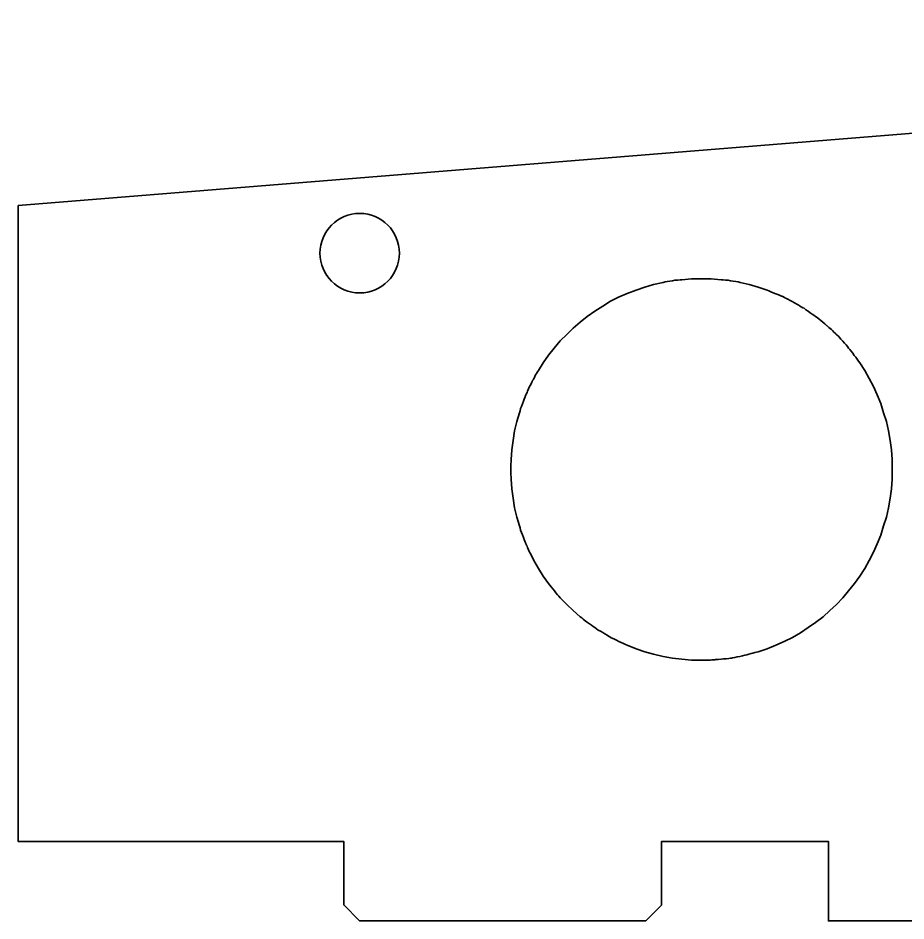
# Model space of a CAD drawing. Header units: millimetres. Extents: x 198 to 2216, y -826 to 151.
# Drawn here: x 238.7 to 294.5, y -237.2 to -180.4 of the extents above; entities that cross this region are included whole.
import ezdxf

# ---------------------------------------------------------------- set-up
doc = ezdxf.new("R2010")
doc.units = ezdxf.units.MM
doc.header["$MEASUREMENT"] = 0
doc.layers.add('Layer 1', color=7, linetype='Continuous')

msp = doc.modelspace()

# ---------------------------------------------------------------- linework, layer by layer
at = {"layer": 'Layer 1', "color": 250, "lineweight": 35}
for points, knots in [([(238.6617, -192.1633), (238.6617, -192.1633), (384.5781, -180.3766), (384.5781, -180.3766), (384.5781, -180.3766), (384.6807, -232.1651), (384.6807, -232.1651), (384.6807, -232.1651), (364.1931, -232.1651), (364.1931, -232.1651), (364.1931, -232.1651), (364.1931, -236.152), (364.1931, -236.152), (364.1931, -236.152), (363.1899, -237.1553), (363.1899, -237.1553), (363.1899, -237.1553), (345.1878, -237.1553), (345.1878, -237.1553), (345.1878, -237.1553), (344.1943, -236.1618), (344.1943, -236.1618), (344.1943, -236.1618), (344.1943, -232.1675), (344.1943, -232.1675), (344.1943, -232.1675), (333.7001, -232.1675), (333.7001, -232.1675), (333.7001, -232.1675), (333.7001, -237.1722), (333.7001, -237.1722), (333.7001, -237.1722), (289.6611, -237.1722), (289.6611, -237.1722), (289.6611, -237.1722), (289.6611, -232.1724), (289.6611, -232.1724), (289.6611, -232.1724), (279.1563, -232.1724), (279.1563, -232.1724), (279.1563, -232.1724), (279.1563, -236.173), (279.1563, -236.173), (279.1563, -236.173), (278.1599, -237.1695), (278.1599, -237.1695), (278.1599, -237.1695), (260.1567, -237.1695), (260.1567, -237.1695), (260.1567, -237.1695), (259.156, -236.1688), (259.156, -236.1688), (259.156, -236.1688), (259.156, -232.1717), (259.156, -232.1717), (259.156, -232.1717), (238.6617, -232.1717), (238.6617, -232.1717), (238.6617, -232.1717), (238.6617, -192.1633), (238.6617, -192.1633)], [0, 0, 0, 0, 0.05, 0.05, 0.05, 0.1, 0.1, 0.1, 0.15, 0.15, 0.15, 0.2, 0.2, 0.2, 0.25, 0.25, 0.25, 0.3, 0.3, 0.3, 0.35, 0.35, 0.35, 0.4, 0.4, 0.4, 0.45, 0.45, 0.45, 0.5, 0.5, 0.5, 0.55, 0.55, 0.55, 0.6, 0.6, 0.6, 0.65, 0.65, 0.65, 0.7, 0.7, 0.7, 0.75, 0.75, 0.75, 0.8, 0.8, 0.8, 0.85, 0.85, 0.85, 0.9, 0.9, 0.9, 0.95, 0.95, 0.95, 1, 1, 1, 1]), ([(260.1617, -192.6678), (261.5424, -192.6678), (262.6617, -193.7871), (262.6617, -195.1678), (262.6617, -196.5485), (261.5424, -197.6678), (260.1617, -197.6678), (258.781, -197.6678), (257.6617, -196.5485), (257.6617, -195.1678), (257.6617, -193.7871), (258.781, -192.6678), (260.1617, -192.6678)], [0, 0, 0, 0, 0.25, 0.25, 0.25, 0.5, 0.5, 0.5, 0.75, 0.75, 0.75, 1, 1, 1, 1]), ([(281.6785, -196.7744), (281.6785, -196.7744), (281.038, -196.7744), (281.038, -196.7744), (281.038, -196.7744), (280.4375, -196.8345), (280.4375, -196.8345), (280.4375, -196.8345), (280.3175, -196.8345), (280.3175, -196.8345), (280.3175, -196.8345), (280.1773, -196.8545), (280.1773, -196.8545), (280.1773, -196.8545), (279.9972, -196.8745), (279.9972, -196.8745), (279.9972, -196.8745), (279.8371, -196.9145), (279.8371, -196.9145), (279.8371, -196.9145), (279.6769, -196.9345), (279.6769, -196.9345), (279.6769, -196.9345), (279.5168, -196.9546), (279.5168, -196.9546), (279.5168, -196.9546), (279.3766, -196.9746), (279.3766, -196.9746), (279.3766, -196.9746), (279.2565, -197.0146), (279.2565, -197.0146), (279.2565, -197.0146), (278.656, -197.1347), (278.656, -197.1347), (278.656, -197.1347), (278.0956, -197.2948), (278.0956, -197.2948), (278.0956, -197.2948), (277.5551, -197.495), (277.5551, -197.495), (277.5551, -197.495), (276.9946, -197.6952), (276.9946, -197.6952), (276.9946, -197.6952), (276.4542, -197.9354), (276.4542, -197.9354), (276.4542, -197.9354), (275.9538, -198.1956), (275.9538, -198.1956), (275.9538, -198.1956), (275.4533, -198.4958), (275.4533, -198.4958), (275.4533, -198.4958), (274.9529, -198.8161), (274.9529, -198.8161), (274.9529, -198.8161), (274.4725, -199.1564), (274.4725, -199.1564), (274.4725, -199.1564), (274.0322, -199.4967), (274.0322, -199.4967), (274.0322, -199.4967), (273.5918, -199.877), (273.5918, -199.877), (273.5918, -199.877), (273.1915, -200.2773), (273.1915, -200.2773), (273.1915, -200.2773), (272.7711, -200.6777), (272.7711, -200.6777), (272.7711, -200.6777), (272.3908, -201.138), (272.3908, -201.138), (272.3908, -201.138), (272.0506, -201.5784), (272.0506, -201.5784), (272.0506, -201.5784), (271.7102, -202.0588), (271.7102, -202.0588), (271.7102, -202.0588), (271.41, -202.5392), (271.41, -202.5392), (271.41, -202.5392), (271.3499, -202.6393), (271.3499, -202.6393), (271.3499, -202.6393), (271.2899, -202.7394), (271.2899, -202.7394), (271.2899, -202.7394), (271.2298, -202.8194), (271.2298, -202.8194), (271.2298, -202.8194), (271.1898, -202.9195), (271.1898, -202.9195), (271.1898, -202.9195), (271.1297, -203.0196), (271.1297, -203.0196), (271.1297, -203.0196), (271.0897, -203.0997), (271.0897, -203.0997), (271.0897, -203.0997), (271.0697, -203.1197), (271.0697, -203.1197), (271.0697, -203.1197), (271.0697, -203.1397), (271.0697, -203.1397), (271.0697, -203.1397), (271.0497, -203.1597), (271.0497, -203.1597), (271.0497, -203.1597), (271.0497, -203.1797), (271.0497, -203.1797), (271.0497, -203.1797), (271.0297, -203.1797), (271.0297, -203.1797), (271.0297, -203.1797), (271.0297, -203.1998), (271.0297, -203.1998), (271.0297, -203.1998), (271.0096, -203.2198), (271.0096, -203.2198), (271.0096, -203.2198), (271.0096, -203.2398), (271.0096, -203.2398), (271.0096, -203.2398), (270.9896, -203.2798), (270.9896, -203.2798), (270.9896, -203.2798), (270.9296, -203.4199), (270.9296, -203.4199), (270.9296, -203.4199), (270.8495, -203.5601), (270.8495, -203.5601), (270.8495, -203.5601), (270.7895, -203.7002), (270.7895, -203.7002), (270.7895, -203.7002), (270.7294, -203.8403), (270.7294, -203.8403), (270.7294, -203.8403), (270.6894, -203.9404), (270.6894, -203.9404), (270.6894, -203.9404), (270.6294, -204.0405), (270.6294, -204.0405), (270.6294, -204.0405), (270.6093, -204.0805), (270.6093, -204.0805), (270.6093, -204.0805), (270.5693, -204.1806), (270.5693, -204.1806), (270.5693, -204.1806), (270.5693, -204.2006), (270.5693, -204.2006), (270.5693, -204.2006), (270.5092, -204.3407), (270.5092, -204.3407), (270.5092, -204.3407), (270.4693, -204.4808), (270.4693, -204.4808), (270.4693, -204.4808), (270.4091, -204.641), (270.4091, -204.641), (270.4091, -204.641), (270.3491, -204.8011), (270.3491, -204.8011), (270.3491, -204.8011), (270.289, -204.9412), (270.289, -204.9412), (270.289, -204.9412), (270.249, -205.0813), (270.249, -205.0813), (270.249, -205.0813), (270.209, -205.2014), (270.209, -205.2014), (270.209, -205.2014), (270.0488, -205.7619), (270.0488, -205.7619), (270.0488, -205.7619), (269.9087, -206.3424), (269.9087, -206.3424), (269.9087, -206.3424), (269.8086, -206.9429), (269.8086, -206.9429), (269.8086, -206.9429), (269.7286, -207.5434), (269.7286, -207.5434), (269.7286, -207.5434), (269.6885, -208.1439), (269.6885, -208.1439), (269.6885, -208.1439), (269.6885, -208.284), (269.6885, -208.284), (269.6885, -208.284), (269.6686, -208.4241), (269.6686, -208.4241), (269.6686, -208.4241), (269.6686, -208.6043), (269.6686, -208.6043), (269.6686, -208.6043), (269.6686, -208.7644), (269.6686, -208.7644), (269.6686, -208.7644), (269.6686, -208.9445), (269.6686, -208.9445), (269.6686, -208.9445), (269.6686, -209.1047), (269.6686, -209.1047), (269.6686, -209.1047), (269.6885, -209.2448), (269.6885, -209.2448), (269.6885, -209.2448), (269.6885, -209.3849), (269.6885, -209.3849), (269.6885, -209.3849), (269.7286, -209.9854), (269.7286, -209.9854), (269.7286, -209.9854), (269.8086, -210.5859), (269.8086, -210.5859), (269.8086, -210.5859), (269.9087, -211.1864), (269.9087, -211.1864), (269.9087, -211.1864), (270.0488, -211.7669), (270.0488, -211.7669), (270.0488, -211.7669), (270.209, -212.3274), (270.209, -212.3274), (270.209, -212.3274), (270.249, -212.4475), (270.249, -212.4475), (270.249, -212.4475), (270.289, -212.5876), (270.289, -212.5876), (270.289, -212.5876), (270.3491, -212.7477), (270.3491, -212.7477), (270.3491, -212.7477), (270.4091, -212.8878), (270.4091, -212.8878), (270.4091, -212.8878), (270.4693, -213.048), (270.4693, -213.048), (270.4693, -213.048), (270.5092, -213.1881), (270.5092, -213.1881), (270.5092, -213.1881), (270.5493, -213.2882), (270.5493, -213.2882), (270.5493, -213.2882), (270.5893, -213.3882), (270.5893, -213.3882), (270.5893, -213.3882), (270.6093, -213.4083), (270.6093, -213.4083), (270.6093, -213.4083), (270.6093, -213.4483), (270.6093, -213.4483), (270.6093, -213.4483), (270.6294, -213.4683), (270.6294, -213.4683), (270.6294, -213.4683), (270.6294, -213.4883), (270.6294, -213.4883), (270.6294, -213.4883), (270.6493, -213.5284), (270.6493, -213.5284), (270.6493, -213.5284), (270.6694, -213.5484), (270.6694, -213.5484), (270.6694, -213.5484), (270.6694, -213.5684), (270.6694, -213.5684), (270.6694, -213.5684), (270.6894, -213.5884), (270.6894, -213.5884), (270.6894, -213.5884), (270.7294, -213.6885), (270.7294, -213.6885), (270.7294, -213.6885), (270.7895, -213.8286), (270.7895, -213.8286), (270.7895, -213.8286), (270.8495, -213.9687), (270.8495, -213.9687), (270.8495, -213.9687), (270.9296, -214.1088), (270.9296, -214.1088), (270.9296, -214.1088), (270.9896, -214.249), (270.9896, -214.249), (270.9896, -214.249), (271.0697, -214.3891), (271.0697, -214.3891), (271.0697, -214.3891), (271.1097, -214.4892), (271.1097, -214.4892), (271.1097, -214.4892), (271.41, -215.0096), (271.41, -215.0096), (271.41, -215.0096), (271.7102, -215.49), (271.7102, -215.49), (271.7102, -215.49), (272.0506, -215.9504), (272.0506, -215.9504), (272.0506, -215.9504), (272.1306, -216.0505), (272.1306, -216.0505), (272.1306, -216.0505), (272.2107, -216.1505), (272.2107, -216.1505), (272.2107, -216.1505), (272.3107, -216.2706), (272.3107, -216.2706), (272.3107, -216.2706), (272.4108, -216.4108), (272.4108, -216.4108), (272.4108, -216.4108), (272.5109, -216.5309), (272.5109, -216.5309), (272.5109, -216.5309), (272.611, -216.651), (272.611, -216.651), (272.611, -216.651), (272.6911, -216.751), (272.6911, -216.751), (272.6911, -216.751), (272.7711, -216.8511), (272.7711, -216.8511), (272.7711, -216.8511), (273.1915, -217.2715), (273.1915, -217.2715), (273.1915, -217.2715), (273.5918, -217.6518), (273.5918, -217.6518), (273.5918, -217.6518), (274.0322, -218.0321), (274.0322, -218.0321), (274.0322, -218.0321), (274.1322, -218.1122), (274.1322, -218.1122), (274.1322, -218.1122), (274.2323, -218.1922), (274.2323, -218.1922), (274.2323, -218.1922), (274.3524, -218.2923), (274.3524, -218.2923), (274.3524, -218.2923), (274.4925, -218.3924), (274.4925, -218.3924), (274.4925, -218.3924), (274.6126, -218.4725), (274.6126, -218.4725), (274.6126, -218.4725), (274.7528, -218.5726), (274.7528, -218.5726), (274.7528, -218.5726), (274.8528, -218.6526), (274.8528, -218.6526), (274.8528, -218.6526), (274.9529, -218.7127), (274.9529, -218.7127), (274.9529, -218.7127), (275.0731, -218.7927), (275.0731, -218.7927), (275.0731, -218.7927), (275.1731, -218.8728), (275.1731, -218.8728), (275.1731, -218.8728), (275.3132, -218.9529), (275.3132, -218.9529), (275.3132, -218.9529), (275.4533, -219.0329), (275.4533, -219.0329), (275.4533, -219.0329), (275.5935, -219.113), (275.5935, -219.113), (275.5935, -219.113), (275.7336, -219.1931), (275.7336, -219.1931), (275.7336, -219.1931), (275.8136, -219.2531), (275.8136, -219.2531), (275.8136, -219.2531), (275.8937, -219.2932), (275.8937, -219.2932), (275.8937, -219.2932), (275.9938, -219.3532), (275.9938, -219.3532), (275.9938, -219.3532), (276.0538, -219.3932), (276.0538, -219.3932), (276.0538, -219.3932), (276.194, -219.4533), (276.194, -219.4533), (276.194, -219.4533), (276.3141, -219.5133), (276.3141, -219.5133), (276.3141, -219.5133), (276.4742, -219.5934), (276.4742, -219.5934), (276.4742, -219.5934), (276.6143, -219.6535), (276.6143, -219.6535), (276.6143, -219.6535), (276.7544, -219.7135), (276.7544, -219.7135), (276.7544, -219.7135), (276.8945, -219.7736), (276.8945, -219.7736), (276.8945, -219.7736), (276.9946, -219.8336), (276.9946, -219.8336), (276.9946, -219.8336), (277.5551, -220.0538), (277.5551, -220.0538), (277.5551, -220.0538), (278.0956, -220.2339), (278.0956, -220.2339), (278.0956, -220.2339), (278.656, -220.3941), (278.656, -220.3941), (278.656, -220.3941), (279.2565, -220.5342), (279.2565, -220.5342), (279.2565, -220.5342), (279.8371, -220.6343), (279.8371, -220.6343), (279.8371, -220.6343), (280.4375, -220.7143), (280.4375, -220.7143), (280.4375, -220.7143), (281.038, -220.7744), (281.038, -220.7744), (281.038, -220.7744), (281.1781, -220.7744), (281.1781, -220.7744), (281.1781, -220.7744), (281.3382, -220.7744), (281.3382, -220.7744), (281.3382, -220.7744), (281.4984, -220.7744), (281.4984, -220.7744), (281.4984, -220.7744), (281.6585, -220.7744), (281.6585, -220.7744), (281.6585, -220.7744), (281.8387, -220.7744), (281.8387, -220.7744), (281.8387, -220.7744), (281.9988, -220.7744), (281.9988, -220.7744), (281.9988, -220.7744), (282.0989, -220.7744), (282.0989, -220.7744), (282.0989, -220.7744), (282.2191, -220.7744), (282.2191, -220.7744), (282.2191, -220.7744), (282.3191, -220.7544), (282.3191, -220.7544), (282.3191, -220.7544), (282.3792, -220.7544), (282.3792, -220.7544), (282.3792, -220.7544), (282.4992, -220.7544), (282.4992, -220.7544), (282.4992, -220.7544), (282.5593, -220.7344), (282.5593, -220.7344), (282.5593, -220.7344), (282.7194, -220.7344), (282.7194, -220.7344), (282.7194, -220.7344), (282.8995, -220.7143), (282.8995, -220.7143), (282.8995, -220.7143), (283.0597, -220.6943), (283.0597, -220.6943), (283.0597, -220.6943), (283.2198, -220.6743), (283.2198, -220.6743), (283.2198, -220.6743), (283.3799, -220.6543), (283.3799, -220.6543), (283.3799, -220.6543), (283.5001, -220.6343), (283.5001, -220.6343), (283.5001, -220.6343), (283.6001, -220.6343), (283.6001, -220.6343), (283.6001, -220.6343), (283.6201, -220.6143), (283.6201, -220.6143), (283.6201, -220.6143), (283.7603, -220.5942), (283.7603, -220.5942), (283.7603, -220.5942), (283.9204, -220.5542), (283.9204, -220.5542), (283.9204, -220.5542), (284.0805, -220.5342), (284.0805, -220.5342), (284.0805, -220.5342), (284.2407, -220.4942), (284.2407, -220.4942), (284.2407, -220.4942), (284.4008, -220.4541), (284.4008, -220.4541), (284.4008, -220.4541), (284.5209, -220.4341), (284.5209, -220.4341), (284.5209, -220.4341), (284.641, -220.3941), (284.641, -220.3941), (284.641, -220.3941), (284.8011, -220.354), (284.8011, -220.354), (284.8011, -220.354), (284.9012, -220.334), (284.9012, -220.334), (284.9012, -220.334), (285.0213, -220.294), (285.0213, -220.294), (285.0213, -220.294), (285.1214, -220.274), (285.1214, -220.274), (285.1214, -220.274), (285.2416, -220.2339), (285.2416, -220.2339), (285.2416, -220.2339), (285.802, -220.0538), (285.802, -220.0538), (285.802, -220.0538), (286.3424, -219.8336), (286.3424, -219.8336), (286.3424, -219.8336), (286.8628, -219.5934), (286.8628, -219.5934), (286.8628, -219.5934), (287.4033, -219.3332), (287.4033, -219.3332), (287.4033, -219.3332), (287.9037, -219.053), (287.9037, -219.053), (287.9037, -219.053), (288.3841, -218.7127), (288.3841, -218.7127), (288.3841, -218.7127), (288.8445, -218.3924), (288.8445, -218.3924), (288.8445, -218.3924), (289.3249, -218.0321), (289.3249, -218.0321), (289.3249, -218.0321), (289.7453, -217.6518), (289.7453, -217.6518), (289.7453, -217.6518), (290.1657, -217.2715), (290.1657, -217.2715), (290.1657, -217.2715), (290.5659, -216.8511), (290.5659, -216.8511), (290.5659, -216.8511), (290.9262, -216.4108), (290.9262, -216.4108), (290.9262, -216.4108), (291.3066, -215.9504), (291.3066, -215.9504), (291.3066, -215.9504), (291.6268, -215.49), (291.6268, -215.49), (291.6268, -215.49), (291.9471, -215.0096), (291.9471, -215.0096), (291.9471, -215.0096), (292.2274, -214.4892), (292.2274, -214.4892), (292.2274, -214.4892), (292.4875, -213.9687), (292.4875, -213.9687), (292.4875, -213.9687), (292.7277, -213.4483), (292.7277, -213.4483), (292.7277, -213.4483), (292.9479, -212.9078), (292.9479, -212.9078), (292.9479, -212.9078), (293.1281, -212.3274), (293.1281, -212.3274), (293.1281, -212.3274), (293.3082, -211.7669), (293.3082, -211.7669), (293.3082, -211.7669), (293.4483, -211.1864), (293.4483, -211.1864), (293.4483, -211.1864), (293.5484, -210.5859), (293.5484, -210.5859), (293.5484, -210.5859), (293.6285, -209.9854), (293.6285, -209.9854), (293.6285, -209.9854), (293.6686, -209.3849), (293.6686, -209.3849), (293.6686, -209.3849), (293.6686, -209.2448), (293.6686, -209.2448), (293.6686, -209.2448), (293.6686, -209.1047), (293.6686, -209.1047), (293.6686, -209.1047), (293.6686, -208.9445), (293.6686, -208.9445), (293.6686, -208.9445), (293.6686, -208.7644), (293.6686, -208.7644), (293.6686, -208.7644), (293.6686, -208.6043), (293.6686, -208.6043), (293.6686, -208.6043), (293.6686, -208.4241), (293.6686, -208.4241), (293.6686, -208.4241), (293.6686, -208.284), (293.6686, -208.284), (293.6686, -208.284), (293.6686, -208.1439), (293.6686, -208.1439), (293.6686, -208.1439), (293.6285, -207.5434), (293.6285, -207.5434), (293.6285, -207.5434), (293.5484, -206.9429), (293.5484, -206.9429), (293.5484, -206.9429), (293.4483, -206.3424), (293.4483, -206.3424), (293.4483, -206.3424), (293.3082, -205.7619), (293.3082, -205.7619), (293.3082, -205.7619), (293.1281, -205.2014), (293.1281, -205.2014), (293.1281, -205.2014), (292.9479, -204.6209), (292.9479, -204.6209), (292.9479, -204.6209), (292.7277, -204.0805), (292.7277, -204.0805), (292.7277, -204.0805), (292.4875, -203.5601), (292.4875, -203.5601), (292.4875, -203.5601), (292.2274, -203.0396), (292.2274, -203.0396), (292.2274, -203.0396), (291.9471, -202.5392), (291.9471, -202.5392), (291.9471, -202.5392), (291.6268, -202.0588), (291.6268, -202.0588), (291.6268, -202.0588), (291.5468, -201.9587), (291.5468, -201.9587), (291.5468, -201.9587), (291.4667, -201.8386), (291.4667, -201.8386), (291.4667, -201.8386), (291.3866, -201.7185), (291.3866, -201.7185), (291.3866, -201.7185), (291.2865, -201.5984), (291.2865, -201.5984), (291.2865, -201.5984), (291.1865, -201.4583), (291.1865, -201.4583), (291.1865, -201.4583), (291.0864, -201.3382), (291.0864, -201.3382), (291.0864, -201.3382), (291.0063, -201.2181), (291.0063, -201.2181), (291.0063, -201.2181), (290.9262, -201.138), (290.9262, -201.138), (290.9262, -201.138), (290.8662, -201.038), (290.8662, -201.038), (290.8662, -201.038), (290.7661, -200.9379), (290.7661, -200.9379), (290.7661, -200.9379), (290.666, -200.8178), (290.666, -200.8178), (290.666, -200.8178), (290.5659, -200.6977), (290.5659, -200.6977), (290.5659, -200.6977), (290.4458, -200.5776), (290.4458, -200.5776), (290.4458, -200.5776), (290.3458, -200.4775), (290.3458, -200.4775), (290.3458, -200.4775), (290.2857, -200.3974), (290.2857, -200.3974), (290.2857, -200.3974), (290.2056, -200.3174), (290.2056, -200.3174), (290.2056, -200.3174), (290.2056, -200.3174), (290.2056, -200.3174), (290.2056, -200.3174), (290.1856, -200.2973), (290.1856, -200.2973), (290.1856, -200.2973), (290.1657, -200.2973), (290.1657, -200.2973), (290.1657, -200.2973), (290.1456, -200.2773), (290.1456, -200.2773), (290.1456, -200.2773), (290.1256, -200.2573), (290.1256, -200.2573), (290.1256, -200.2573), (290.1256, -200.2373), (290.1256, -200.2373), (290.1256, -200.2373), (290.1056, -200.2173), (290.1056, -200.2173), (290.1056, -200.2173), (290.0855, -200.1973), (290.0855, -200.1973), (290.0855, -200.1973), (290.0055, -200.1372), (290.0055, -200.1372), (290.0055, -200.1372), (289.9254, -200.0571), (289.9254, -200.0571), (289.9254, -200.0571), (289.8454, -199.9771), (289.8454, -199.9771), (289.8454, -199.9771), (289.7653, -199.897), (289.7653, -199.897), (289.7653, -199.897), (289.6853, -199.837), (289.6853, -199.837), (289.6853, -199.837), (289.6452, -199.7969), (289.6452, -199.7969), (289.6452, -199.7969), (289.5651, -199.7169), (289.5651, -199.7169), (289.5651, -199.7169), (289.5451, -199.7169), (289.5451, -199.7169), (289.5451, -199.7169), (289.425, -199.6168), (289.425, -199.6168), (289.425, -199.6168), (289.3049, -199.5167), (289.3049, -199.5167), (289.3049, -199.5167), (289.1848, -199.3966), (289.1848, -199.3966), (289.1848, -199.3966), (289.0647, -199.3165), (289.0647, -199.3165), (289.0647, -199.3165), (288.9446, -199.2164), (288.9446, -199.2164), (288.9446, -199.2164), (288.8445, -199.1564), (288.8445, -199.1564), (288.8445, -199.1564), (288.7444, -199.0763), (288.7444, -199.0763), (288.7444, -199.0763), (288.6443, -198.9963), (288.6443, -198.9963), (288.6443, -198.9963), (288.5042, -198.9162), (288.5042, -198.9162), (288.5042, -198.9162), (288.3841, -198.8161), (288.3841, -198.8161), (288.3841, -198.8161), (288.244, -198.736), (288.244, -198.736), (288.244, -198.736), (288.1239, -198.636), (288.1239, -198.636), (288.1239, -198.636), (288.0438, -198.5959), (288.0438, -198.5959), (288.0438, -198.5959), (287.9438, -198.5359), (287.9438, -198.5359), (287.9438, -198.5359), (287.8437, -198.4758), (287.8437, -198.4758), (287.8437, -198.4758), (287.8036, -198.4358), (287.8036, -198.4358), (287.8036, -198.4358), (287.6635, -198.3757), (287.6635, -198.3757), (287.6635, -198.3757), (287.5234, -198.2957), (287.5234, -198.2957), (287.5234, -198.2957), (287.3833, -198.2156), (287.3833, -198.2156), (287.3833, -198.2156), (287.2432, -198.1355), (287.2432, -198.1355), (287.2432, -198.1355), (287.103, -198.0555), (287.103, -198.0555), (287.103, -198.0555), (287.023, -198.0154), (287.023, -198.0154), (287.023, -198.0154), (286.9229, -197.9754), (286.9229, -197.9754), (286.9229, -197.9754), (286.9029, -197.9554), (286.9029, -197.9554), (286.9029, -197.9554), (286.8829, -197.9354), (286.8829, -197.9354), (286.8829, -197.9354), (286.8428, -197.9354), (286.8428, -197.9354), (286.8428, -197.9354), (286.8229, -197.9154), (286.8229, -197.9154), (286.8229, -197.9154), (286.7828, -197.8953), (286.7828, -197.8953), (286.7828, -197.8953), (286.7628, -197.8953), (286.7628, -197.8953), (286.7628, -197.8953), (286.7427, -197.8753), (286.7427, -197.8753), (286.7427, -197.8753), (286.7027, -197.8753), (286.7027, -197.8753), (286.7027, -197.8753), (286.6226, -197.8353), (286.6226, -197.8353), (286.6226, -197.8353), (286.4825, -197.7752), (286.4825, -197.7752), (286.4825, -197.7752), (286.3424, -197.7152), (286.3424, -197.7152), (286.3424, -197.7152), (286.1823, -197.6551), (286.1823, -197.6551), (286.1823, -197.6551), (286.0422, -197.5951), (286.0422, -197.5951), (286.0422, -197.5951), (285.902, -197.535), (285.902, -197.535), (285.902, -197.535), (285.802, -197.495), (285.802, -197.495), (285.802, -197.495), (285.2416, -197.2948), (285.2416, -197.2948), (285.2416, -197.2948), (284.661, -197.1347), (284.661, -197.1347), (284.661, -197.1347), (284.1005, -197.0146), (284.1005, -197.0146), (284.1005, -197.0146), (283.9804, -196.9746), (283.9804, -196.9746), (283.9804, -196.9746), (283.8203, -196.9546), (283.8203, -196.9546), (283.8203, -196.9546), (283.6602, -196.9345), (283.6602, -196.9345), (283.6602, -196.9345), (283.5001, -196.9145), (283.5001, -196.9145), (283.5001, -196.9145), (283.34, -196.8745), (283.34, -196.8745), (283.34, -196.8745), (283.1799, -196.8545), (283.1799, -196.8545), (283.1799, -196.8545), (283.0397, -196.8345), (283.0397, -196.8345), (283.0397, -196.8345), (282.8995, -196.8345), (282.8995, -196.8345), (282.8995, -196.8345), (282.279, -196.7744), (282.279, -196.7744), (282.279, -196.7744), (281.6785, -196.7744), (281.6785, -196.7744)], [0, 0, 0, 0, 0.0032895, 0.0032895, 0.0032895, 0.0065789, 0.0065789, 0.0065789, 0.0098684, 0.0098684, 0.0098684, 0.0131579, 0.0131579, 0.0131579, 0.0164474, 0.0164474, 0.0164474, 0.0197368, 0.0197368, 0.0197368, 0.0230263, 0.0230263, 0.0230263, 0.0263158, 0.0263158, 0.0263158, 0.0296053, 0.0296053, 0.0296053, 0.0328947, 0.0328947, 0.0328947, 0.0361842, 0.0361842, 0.0361842, 0.0394737, 0.0394737, 0.0394737, 0.0427632, 0.0427632, 0.0427632, 0.0460526, 0.0460526, 0.0460526, 0.0493421, 0.0493421, 0.0493421, 0.0526316, 0.0526316, 0.0526316, 0.0559211, 0.0559211, 0.0559211, 0.0592105, 0.0592105, 0.0592105, 0.0625, 0.0625, 0.0625, 0.0657895, 0.0657895, 0.0657895, 0.0690789, 0.0690789, 0.0690789, 0.0723684, 0.0723684, 0.0723684, 0.0756579, 0.0756579, 0.0756579, 0.0789474, 0.0789474, 0.0789474, 0.0822368, 0.0822368, 0.0822368, 0.0855263, 0.0855263, 0.0855263, 0.0888158, 0.0888158, 0.0888158, 0.0921053, 0.0921053, 0.0921053, 0.0953947, 0.0953947, 0.0953947, 0.0986842, 0.0986842, 0.0986842, 0.1019737, 0.1019737, 0.1019737, 0.1052632, 0.1052632, 0.1052632, 0.1085526, 0.1085526, 0.1085526, 0.1118421, 0.1118421, 0.1118421, 0.1151316, 0.1151316, 0.1151316, 0.1184211, 0.1184211, 0.1184211, 0.1217105, 0.1217105, 0.1217105, 0.125, 0.125, 0.125, 0.1282895, 0.1282895, 0.1282895, 0.1315789, 0.1315789, 0.1315789, 0.1348684, 0.1348684, 0.1348684, 0.1381579, 0.1381579, 0.1381579, 0.1414474, 0.1414474, 0.1414474, 0.1447368, 0.1447368, 0.1447368, 0.1480263, 0.1480263, 0.1480263, 0.1513158, 0.1513158, 0.1513158, 0.1546053, 0.1546053, 0.1546053, 0.1578947, 0.1578947, 0.1578947, 0.1611842, 0.1611842, 0.1611842, 0.1644737, 0.1644737, 0.1644737, 0.1677632, 0.1677632, 0.1677632, 0.1710526, 0.1710526, 0.1710526, 0.1743421, 0.1743421, 0.1743421, 0.1776316, 0.1776316, 0.1776316, 0.1809211, 0.1809211, 0.1809211, 0.1842105, 0.1842105, 0.1842105, 0.1875, 0.1875, 0.1875, 0.1907895, 0.1907895, 0.1907895, 0.1940789, 0.1940789, 0.1940789, 0.1973684, 0.1973684, 0.1973684, 0.2006579, 0.2006579, 0.2006579, 0.2039474, 0.2039474, 0.2039474, 0.2072368, 0.2072368, 0.2072368, 0.2105263, 0.2105263, 0.2105263, 0.2138158, 0.2138158, 0.2138158, 0.2171053, 0.2171053, 0.2171053, 0.2203947, 0.2203947, 0.2203947, 0.2236842, 0.2236842, 0.2236842, 0.2269737, 0.2269737, 0.2269737, 0.2302632, 0.2302632, 0.2302632, 0.2335526, 0.2335526, 0.2335526, 0.2368421, 0.2368421, 0.2368421, 0.2401316, 0.2401316, 0.2401316, 0.2434211, 0.2434211, 0.2434211, 0.2467105, 0.2467105, 0.2467105, 0.25, 0.25, 0.25, 0.2532895, 0.2532895, 0.2532895, 0.2565789, 0.2565789, 0.2565789, 0.2598684, 0.2598684, 0.2598684, 0.2631579, 0.2631579, 0.2631579, 0.2664474, 0.2664474, 0.2664474, 0.2697368, 0.2697368, 0.2697368, 0.2730263, 0.2730263, 0.2730263, 0.2763158, 0.2763158, 0.2763158, 0.2796053, 0.2796053, 0.2796053, 0.2828947, 0.2828947, 0.2828947, 0.2861842, 0.2861842, 0.2861842, 0.2894737, 0.2894737, 0.2894737, 0.2927632, 0.2927632, 0.2927632, 0.2960526, 0.2960526, 0.2960526, 0.2993421, 0.2993421, 0.2993421, 0.3026316, 0.3026316, 0.3026316, 0.3059211, 0.3059211, 0.3059211, 0.3092105, 0.3092105, 0.3092105, 0.3125, 0.3125, 0.3125, 0.3157895, 0.3157895, 0.3157895, 0.3190789, 0.3190789, 0.3190789, 0.3223684, 0.3223684, 0.3223684, 0.3256579, 0.3256579, 0.3256579, 0.3289474, 0.3289474, 0.3289474, 0.3322368, 0.3322368, 0.3322368, 0.3355263, 0.3355263, 0.3355263, 0.3388158, 0.3388158, 0.3388158, 0.3421053, 0.3421053, 0.3421053, 0.3453947, 0.3453947, 0.3453947, 0.3486842, 0.3486842, 0.3486842, 0.3519737, 0.3519737, 0.3519737, 0.3552632, 0.3552632, 0.3552632, 0.3585526, 0.3585526, 0.3585526, 0.3618421, 0.3618421, 0.3618421, 0.3651316, 0.3651316, 0.3651316, 0.3684211, 0.3684211, 0.3684211, 0.3717105, 0.3717105, 0.3717105, 0.375, 0.375, 0.375, 0.3782895, 0.3782895, 0.3782895, 0.3815789, 0.3815789, 0.3815789, 0.3848684, 0.3848684, 0.3848684, 0.3881579, 0.3881579, 0.3881579, 0.3914474, 0.3914474, 0.3914474, 0.3947368, 0.3947368, 0.3947368, 0.3980263, 0.3980263, 0.3980263, 0.4013158, 0.4013158, 0.4013158, 0.4046053, 0.4046053, 0.4046053, 0.4078947, 0.4078947, 0.4078947, 0.4111842, 0.4111842, 0.4111842, 0.4144737, 0.4144737, 0.4144737, 0.4177632, 0.4177632, 0.4177632, 0.4210526, 0.4210526, 0.4210526, 0.4243421, 0.4243421, 0.4243421, 0.4276316, 0.4276316, 0.4276316, 0.4309211, 0.4309211, 0.4309211, 0.4342105, 0.4342105, 0.4342105, 0.4375, 0.4375, 0.4375, 0.4407895, 0.4407895, 0.4407895, 0.4440789, 0.4440789, 0.4440789, 0.4473684, 0.4473684, 0.4473684, 0.4506579, 0.4506579, 0.4506579, 0.4539474, 0.4539474, 0.4539474, 0.4572368, 0.4572368, 0.4572368, 0.4605263, 0.4605263, 0.4605263, 0.4638158, 0.4638158, 0.4638158, 0.4671053, 0.4671053, 0.4671053, 0.4703947, 0.4703947, 0.4703947, 0.4736842, 0.4736842, 0.4736842, 0.4769737, 0.4769737, 0.4769737, 0.4802632, 0.4802632, 0.4802632, 0.4835526, 0.4835526, 0.4835526, 0.4868421, 0.4868421, 0.4868421, 0.4901316, 0.4901316, 0.4901316, 0.4934211, 0.4934211, 0.4934211, 0.4967105, 0.4967105, 0.4967105, 0.5, 0.5, 0.5, 0.5032895, 0.5032895, 0.5032895, 0.5065789, 0.5065789, 0.5065789, 0.5098684, 0.5098684, 0.5098684, 0.5131579, 0.5131579, 0.5131579, 0.5164474, 0.5164474, 0.5164474, 0.5197368, 0.5197368, 0.5197368, 0.5230263, 0.5230263, 0.5230263, 0.5263158, 0.5263158, 0.5263158, 0.5296053, 0.5296053, 0.5296053, 0.5328947, 0.5328947, 0.5328947, 0.5361842, 0.5361842, 0.5361842, 0.5394737, 0.5394737, 0.5394737, 0.5427632, 0.5427632, 0.5427632, 0.5460526, 0.5460526, 0.5460526, 0.5493421, 0.5493421, 0.5493421, 0.5526316, 0.5526316, 0.5526316, 0.5559211, 0.5559211, 0.5559211, 0.5592105, 0.5592105, 0.5592105, 0.5625, 0.5625, 0.5625, 0.5657895, 0.5657895, 0.5657895, 0.5690789, 0.5690789, 0.5690789, 0.5723684, 0.5723684, 0.5723684, 0.5756579, 0.5756579, 0.5756579, 0.5789474, 0.5789474, 0.5789474, 0.5822368, 0.5822368, 0.5822368, 0.5855263, 0.5855263, 0.5855263, 0.5888158, 0.5888158, 0.5888158, 0.5921053, 0.5921053, 0.5921053, 0.5953947, 0.5953947, 0.5953947, 0.5986842, 0.5986842, 0.5986842, 0.6019737, 0.6019737, 0.6019737, 0.6052632, 0.6052632, 0.6052632, 0.6085526, 0.6085526, 0.6085526, 0.6118421, 0.6118421, 0.6118421, 0.6151316, 0.6151316, 0.6151316, 0.6184211, 0.6184211, 0.6184211, 0.6217105, 0.6217105, 0.6217105, 0.625, 0.625, 0.625, 0.6282895, 0.6282895, 0.6282895, 0.6315789, 0.6315789, 0.6315789, 0.6348684, 0.6348684, 0.6348684, 0.6381579, 0.6381579, 0.6381579, 0.6414474, 0.6414474, 0.6414474, 0.6447368, 0.6447368, 0.6447368, 0.6480263, 0.6480263, 0.6480263, 0.6513158, 0.6513158, 0.6513158, 0.6546053, 0.6546053, 0.6546053, 0.6578947, 0.6578947, 0.6578947, 0.6611842, 0.6611842, 0.6611842, 0.6644737, 0.6644737, 0.6644737, 0.6677632, 0.6677632, 0.6677632, 0.6710526, 0.6710526, 0.6710526, 0.6743421, 0.6743421, 0.6743421, 0.6776316, 0.6776316, 0.6776316, 0.6809211, 0.6809211, 0.6809211, 0.6842105, 0.6842105, 0.6842105, 0.6875, 0.6875, 0.6875, 0.6907895, 0.6907895, 0.6907895, 0.6940789, 0.6940789, 0.6940789, 0.6973684, 0.6973684, 0.6973684, 0.7006579, 0.7006579, 0.7006579, 0.7039474, 0.7039474, 0.7039474, 0.7072368, 0.7072368, 0.7072368, 0.7105263, 0.7105263, 0.7105263, 0.7138158, 0.7138158, 0.7138158, 0.7171053, 0.7171053, 0.7171053, 0.7203947, 0.7203947, 0.7203947, 0.7236842, 0.7236842, 0.7236842, 0.7269737, 0.7269737, 0.7269737, 0.7302632, 0.7302632, 0.7302632, 0.7335526, 0.7335526, 0.7335526, 0.7368421, 0.7368421, 0.7368421, 0.7401316, 0.7401316, 0.7401316, 0.7434211, 0.7434211, 0.7434211, 0.7467105, 0.7467105, 0.7467105, 0.75, 0.75, 0.75, 0.7532895, 0.7532895, 0.7532895, 0.7565789, 0.7565789, 0.7565789, 0.7598684, 0.7598684, 0.7598684, 0.7631579, 0.7631579, 0.7631579, 0.7664474, 0.7664474, 0.7664474, 0.7697368, 0.7697368, 0.7697368, 0.7730263, 0.7730263, 0.7730263, 0.7763158, 0.7763158, 0.7763158, 0.7796053, 0.7796053, 0.7796053, 0.7828947, 0.7828947, 0.7828947, 0.7861842, 0.7861842, 0.7861842, 0.7894737, 0.7894737, 0.7894737, 0.7927632, 0.7927632, 0.7927632, 0.7960526, 0.7960526, 0.7960526, 0.7993421, 0.7993421, 0.7993421, 0.8026316, 0.8026316, 0.8026316, 0.8059211, 0.8059211, 0.8059211, 0.8092105, 0.8092105, 0.8092105, 0.8125, 0.8125, 0.8125, 0.8157895, 0.8157895, 0.8157895, 0.8190789, 0.8190789, 0.8190789, 0.8223684, 0.8223684, 0.8223684, 0.8256579, 0.8256579, 0.8256579, 0.8289474, 0.8289474, 0.8289474, 0.8322368, 0.8322368, 0.8322368, 0.8355263, 0.8355263, 0.8355263, 0.8388158, 0.8388158, 0.8388158, 0.8421053, 0.8421053, 0.8421053, 0.8453947, 0.8453947, 0.8453947, 0.8486842, 0.8486842, 0.8486842, 0.8519737, 0.8519737, 0.8519737, 0.8552632, 0.8552632, 0.8552632, 0.8585526, 0.8585526, 0.8585526, 0.8618421, 0.8618421, 0.8618421, 0.8651316, 0.8651316, 0.8651316, 0.8684211, 0.8684211, 0.8684211, 0.8717105, 0.8717105, 0.8717105, 0.875, 0.875, 0.875, 0.8782895, 0.8782895, 0.8782895, 0.8815789, 0.8815789, 0.8815789, 0.8848684, 0.8848684, 0.8848684, 0.8881579, 0.8881579, 0.8881579, 0.8914474, 0.8914474, 0.8914474, 0.8947368, 0.8947368, 0.8947368, 0.8980263, 0.8980263, 0.8980263, 0.9013158, 0.9013158, 0.9013158, 0.9046053, 0.9046053, 0.9046053, 0.9078947, 0.9078947, 0.9078947, 0.9111842, 0.9111842, 0.9111842, 0.9144737, 0.9144737, 0.9144737, 0.9177632, 0.9177632, 0.9177632, 0.9210526, 0.9210526, 0.9210526, 0.9243421, 0.9243421, 0.9243421, 0.9276316, 0.9276316, 0.9276316, 0.9309211, 0.9309211, 0.9309211, 0.9342105, 0.9342105, 0.9342105, 0.9375, 0.9375, 0.9375, 0.9407895, 0.9407895, 0.9407895, 0.9440789, 0.9440789, 0.9440789, 0.9473684, 0.9473684, 0.9473684, 0.9506579, 0.9506579, 0.9506579, 0.9539474, 0.9539474, 0.9539474, 0.9572368, 0.9572368, 0.9572368, 0.9605263, 0.9605263, 0.9605263, 0.9638158, 0.9638158, 0.9638158, 0.9671053, 0.9671053, 0.9671053, 0.9703947, 0.9703947, 0.9703947, 0.9736842, 0.9736842, 0.9736842, 0.9769737, 0.9769737, 0.9769737, 0.9802632, 0.9802632, 0.9802632, 0.9835526, 0.9835526, 0.9835526, 0.9868421, 0.9868421, 0.9868421, 0.9901316, 0.9901316, 0.9901316, 0.9934211, 0.9934211, 0.9934211, 0.9967105, 0.9967105, 0.9967105, 1, 1, 1, 1])]:
    msp.add_open_spline(points, degree=3, knots=knots, dxfattribs=at)

doc.saveas('drawing.dxf')
